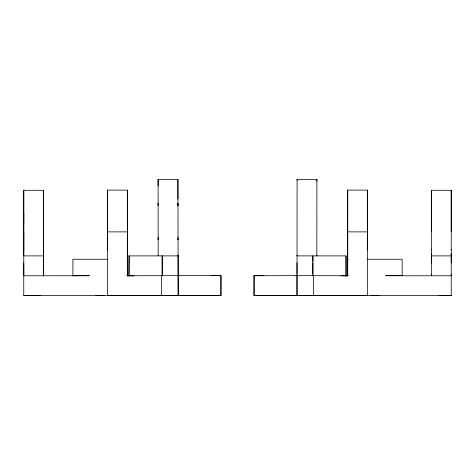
<?xml version="1.0" encoding="UTF-8"?>
<svg xmlns="http://www.w3.org/2000/svg" width="475" height="475" viewBox="0 0 475 475"><rect width="100%" height="100%" fill="white"/><g stroke="black" fill="none" stroke-linecap="round" stroke-linejoin="round"><path stroke-width="0.71" d="M23.762 249.464L23.762 250.088L23.762 190.309L43.599 190.309L43.652 275.779L89.46 275.696L72.912 275.767L73.477 275.631M125.768 295.474L107.576 295.426L107.593 190.101L127.425 190.107L127.425 240.979M130.043 275.815L127.437 275.773L127.425 190.107M158.104 185.802L158.11 179.443L177.917 179.425L177.947 199.138M177.917 179.425L178.178 295.373L178.113 255.888L162.141 255.894L162.147 275.773M439.001 295.438L451.25 295.444L254.06 295.563L254.042 275.654L263.969 275.666M254.06 295.563L254.042 275.654M254.024 295.462L297.006 295.468L296.982 275.672L254.06 275.732M297.006 295.468L297.095 179.425L316.902 179.443L316.902 181.254M312.877 275.726L312.877 255.882L312.912 261.517M345.088 275.815L347.694 275.773L347.718 190.107L367.549 190.101L367.561 295.426L313.5 295.373L313.506 275.672L295.895 275.66M367.549 250.07L367.549 190.101M451.244 231.901L451.244 190.309L431.413 190.309L431.407 275.785L451.244 275.779L451.244 274.289M451.238 295.569L451.244 190.309M23.762 214.338L23.762 213.72L23.768 222.811M43.593 214.338L43.593 213.72L43.587 275.785M43.599 190.309L43.599 250.088L43.593 240.991M107.593 214.326L107.593 213.703L107.599 222.793M107.593 249.452L107.593 250.07L107.593 190.101M127.425 214.326L127.425 213.703L127.431 222.793M158.163 238.984L158.163 239.602L158.163 237.167M158.133 203.858L158.133 203.235L158.133 205.675M177.965 238.967L177.965 239.584L177.965 237.15M297.089 180.476L297.095 179.425M297.023 255.312L297.023 255.888L346.026 255.894L346.026 274.995M316.902 179.443L316.825 255.894L316.831 255.324M128.998 275.773L129.111 255.888L128.939 275.732M128.939 295.569L127.823 295.545M178.006 275.654L220.982 275.654L211.054 275.666M23.762 190.309L23.756 295.569L220.94 295.563L220.982 275.654M23.756 295.569L40.357 295.438M346.026 295.569L347.166 295.545M107.576 295.426L178.178 295.373M347.694 275.773L347.718 190.107M43.617 255.894L23.78 255.894L23.756 240.997M333.397 295.474L332.838 295.474L367.561 295.426M127.437 275.755L179.134 275.66M220.994 295.462L178.024 295.468M296.97 295.373L313.5 295.373M107.605 231.883L127.437 231.889L127.437 275.773L126.89 275.601M347.718 231.889L367.549 231.883M128.939 255.894L162.141 255.894M431.407 253.68L431.407 255.894L451.244 255.894M107.95 259.255L72.918 259.243L72.912 275.767M126.884 259.255L127.454 259.255M347.617 259.255L348.181 259.255M367.11 259.249L402.153 259.243L402.153 275.767L431.413 275.779L431.413 274.289M348.181 275.601L347.623 275.779M43.664 275.779L23.827 275.779L23.809 262.93M127.14 275.827L134.033 275.815M341.098 275.815L347.938 275.827M95.897 295.557L104.452 295.545M125.715 295.48L142.292 295.474L141.728 295.474M345.088 295.468L349.368 295.474M370.542 295.545L379.098 295.557M313.506 275.672L347.718 275.755M346.026 255.894L346.055 275.773M178.113 255.888L178.006 255.312M158.11 179.443L158.175 255.894L158.193 255.324M162.272 275.726L162.254 255.882M177.941 205.657L177.935 203.223L177.935 205.657M161.648 275.672L161.654 295.373M23.774 231.901L23.774 239.364M451.244 249.464L451.244 250.088M451.244 253.68L451.244 262.93M431.413 190.309L431.413 231.901M431.407 249.464L431.407 250.088M431.413 255.894L431.413 262.93M312.871 262.889L312.877 274.229M297.017 262.889L297.017 274.235M220.94 275.732L220.94 295.563M127.431 249.452L127.425 250.07L127.425 249.452M402.153 275.69L385.623 275.696L402.153 275.708"/></g></svg>
